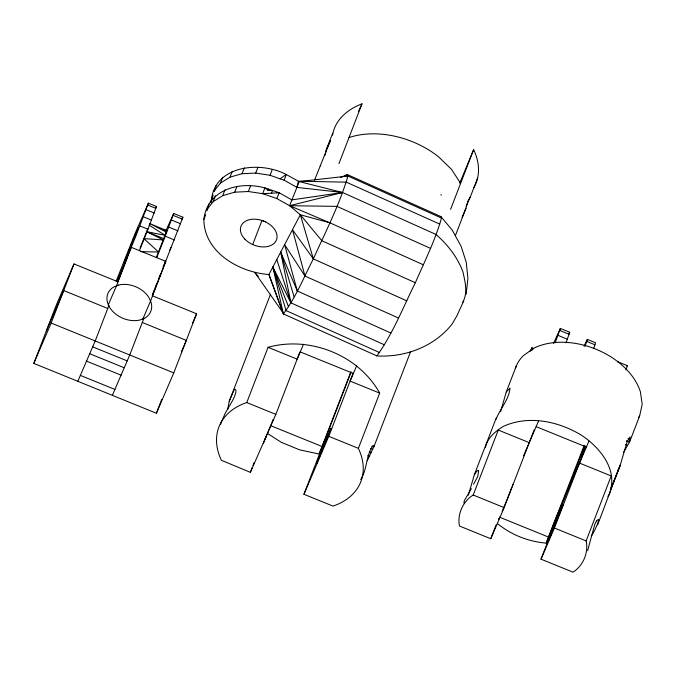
<?xml version="1.0" encoding="UTF-8"?>
<svg xmlns="http://www.w3.org/2000/svg" width="676" height="676" viewBox="0 0 676 676"><rect width="100%" height="100%" fill="white"/><g stroke="black" fill="none" stroke-linecap="round" stroke-linejoin="round"><path stroke-width="1.01" d="M462.57 302.468C468.155 293.376 465.088 281.85 463.001 272.098C457.66 257.311 447.774 244.822 436.088 234.496L342.571 192.508L291.846 199.885L279.222 192.787L272.538 190.471L268.211 190.522L268.22 188.976C242.414 180.103 207.346 188.198 203.848 219.539C204.118 252.393 239.439 272.47 268.93 274.515L283.379 313.918L376.895 355.906C405.363 357.604 434.778 346.399 452.472 323.534L457.027 315.548L463.778 300.845M332.609 135.166C334.865 119.796 348.081 108.971 362.015 103.834L338.972 163.567M466.094 294.449L467.919 278.461L466.237 262.212L461.117 246.326L452.227 230.094L440.887 216.565L347.371 174.577L340.603 177.45M270.552 294.187L229.232 401.282L227.635 409.479M332.685 133.18L326.204 149.971L325.148 155.125M463.88 503.054L464.353 500.603L471.341 488.697M496.04 419.424C499.894 408.929 509.129 399.6 510 388.1L506.265 391.979L500.612 411.684M587.63 550.72L591.424 536.575M623.39 452.59L629.55 442.087L630.057 436.907L626.99 442.087L620.382 464.733L610.876 488.79L609.575 493.852L607.893 496.336M610.377 490.185C617.061 467.978 598.733 446.464 581.208 435.074C558.3 421.232 528.725 414.971 503.519 426.286C495.516 431.178 487.219 437.913 485.444 447.613M626.576 441.039L629.55 442.087L639.657 415.884L642.2 404.256L640.366 391.717A66.552 45.3 21.1 0 0 533.601 348.317L523.123 355.855A66.552 45.3 21.1 0 0 515.34 368.538M455.345 235.721L465.975 208.174L468.13 200.671L470.31 196.953L477.602 178.041M496.404 417.54L474.332 474.746L468.358 495.263M591.187 535.924C591.931 536.803 603.161 513.549 596.578 520.942M597.609 524.863L620.34 464.902L610.876 488.79M440.887 216.565L441.47 218.035C435.167 240.462 424.596 261.418 415.351 282.729L321.844 240.74L300.33 214.765L289.598 205.707L296.925 187.396L298.403 181.219L285.618 174.154C258.756 160.525 212.763 165.781 211.149 202.859M343.754 176.622L347.371 174.577L347.954 176.047C339.453 204.786 325.655 231.657 313.343 258.891C303.71 277.354 295.987 297.229 283.379 313.918L268.93 274.515L300.33 214.765L329.905 222.826L423.413 264.815M117.134 281.182L135.775 236.346L148.365 203.189L156.435 206.467L148.01 229.156A45.681 0.879 -67.9 0 1 139.433 250.534M156.697 257.556A45.681 0.879 -67.9 0 0 165.282 236.169L173.698 213.481L182.9 217.224L161.412 272.251M470.31 196.953L466.068 206.383M512.67 484.929L512.847 484.312M498.736 518.703L498.508 519.506L498.77 519.109M555.207 342.774L560.345 328.443L569.733 332.262L565.998 342.884M585.019 346.332L587.343 339.42L595.573 342.766L593.596 348.698M206.966 210.794L208.994 203.975M214.436 191.215L216.21 185.385M591.508 536.313L594.872 524.187L596.494 521.035M156.257 257.691L166.82 230.482L165.747 232.392M512.619 485.106L512.332 485.9M530.998 350.616L532.113 347.413L530.229 351.334M116.162 281.115L135.394 232.806L148.365 203.189M511.918 487.058L507.608 498.094M146.895 230.82L147.537 229.147M152.556 295.868L196.589 313.765L173.774 372.882L156.393 413.247L33.8 363.409L56.615 304.293L73.997 263.936L118.03 281.833M33.8 363.409L51.19 323.052L73.997 263.936M117.759 281.833L126.877 258.215M108.853 305.603L95.215 340.949L77.824 381.306M152.337 294.964L154.221 290.072M154.973 288.12L156.866 283.227M169.853 250.061L170.876 247.424M152.294 295.877L161.032 273.231M143.844 318.464L129.75 354.985L112.36 395.35M211.005 200.924L213.253 195.094M203.848 219.539L205.724 214.681M206.746 209.805L213.177 201.651L215.424 195.829M213.954 191.207L220.444 183.095L222.7 177.264M213.177 201.651L222.717 195.643L224.964 189.821M220.444 183.095L230.034 177.12L232.282 171.298M222.717 195.643L234.716 192.187L236.963 186.365M230.034 177.12L242.059 173.707L244.306 167.885M156.393 413.247L161.708 399.465M234.716 192.187L248.345 191.511L250.593 185.689M242.059 173.707L255.714 173.081L257.962 167.251M255.714 173.081L270.054 175.278L272.301 169.456M271.482 193.201L272.538 190.471L268.22 188.976M252.689 244.551L262.001 220.427A19.012 12.945 21.1 0 0 265.736 221.796M248.345 191.511L262.685 193.674L276.754 198.516L289.598 205.707L342.571 192.508L296.925 187.396L284.114 180.162L286.362 174.34L280.084 178.844L270.054 175.278M296.925 187.396L299.172 181.565L347.954 176.047L441.47 218.035M314.534 180.213L330.302 140.811L326.204 149.971M299.814 352.264L275.842 414.371L250.374 472.355L221.39 460.288A76.058 51.773 21.1 0 1 246.757 402.55L268.068 347.32C309.625 335.659 358.736 355.061 379.684 393.119L358.373 448.349A76.058 51.773 21.1 0 1 333.006 506.096L303.938 494.283L351.03 372.231M250.374 472.355L252.241 467.513M252.993 465.57L254.117 462.663M263.386 443.566L266.479 435.69M350.869 371.825L322.055 446.506L271.203 425.88M303.938 494.283L328.781 436.324L353.125 373.236M450.588 209.374L473.631 149.641A76.058 51.773 21.1 0 1 473.842 187.759M367.254 460.736L374.098 446.261L410.552 351.816M506.265 391.979L516.38 365.775M534.125 429.97L504.161 507.617L490.759 538.738L459.511 526.038C457.052 514.301 463.018 501.254 473.2 495.026L498.271 430.054L529.232 442.636M490.759 538.738L496.074 524.956M497.561 523.672C511.233 534.868 528.607 541.696 546.208 543.124L556.441 516.608L588.948 441.124M546.208 543.124L584.199 445.357M579.493 463.068L611.197 475.955L586.126 540.927C588.754 552.622 583.109 565.804 573.003 572.166L541.02 559.162L584.892 445.459M541.02 559.162L554.421 528.04L585.889 446.498M144.225 237.665L146.084 232.924M272.115 421.985L273.18 419.314M584.825 446.168L580.684 457.187L585.298 446.735M141.664 244.078L143.853 238.611L163.355 239.938L146.574 231.657L165.121 235.324L149.033 225.083M270.62 425.669L271.744 422.906M506.121 501.778L507.203 499.108M140.143 247.83L141.301 244.991M164.513 263.336L165.637 260.581M465.975 208.174L462.054 217.528M268.795 430.139L270.248 426.59M503.89 507.22L505.749 502.69M163.077 266.792L164.158 264.198M459.748 183.137L473.631 149.641M266.775 435.006L268.431 431.026M158.378 279.526L161.032 273.155M229.232 401.282L229.832 399.829A19.012 0.431 -67.7 0 1 233.972 390.356L234.682 389.241L235.704 389.63L235.983 391.108A18.396 3.895 -57.3 0 1 232.46 400.741L225.108 413.459A19.012 0.431 -67.7 0 1 220.968 422.931L220.765 424.258M502.158 511.386L503.544 508.048M166.102 230.254L173.698 213.481M553.492 343.4L560.345 328.443M303.524 344.228L297.153 359.142L268.068 347.32M325.249 439.054L318.861 453.959L299.713 449.886L281.351 442.349L267.451 433.417M356.632 365.851L350.092 381.095L379.684 393.119M46.34 330.927L63.721 290.562L107.754 308.459M108.143 305.206L116.458 285.897L131.33 247.34L165.865 261.384L150.537 301.107L142.644 319.444M192.449 323.373L196.589 313.765M181.345 351.926L186.314 340.391L142.281 322.494M276.754 198.516L279.222 192.787L262.685 193.674L264.933 187.844L268.211 190.522M533.601 348.317L532.173 350.134M523.545 455.844L538.595 420.894M584.047 346.171L587.343 339.42M265.905 437.059L265.372 438.242A19.012 0.532 -67.4 0 1 264.612 439.865M360.705 479.597C367.499 469.152 365.733 455.269 373.177 445.374L374.098 446.261M376.895 355.906C392.976 333.505 403.099 307.318 415.351 282.729M358.441 111.439L362.015 103.834M473.572 484.261L477.729 476.572L478.583 471.265A19.258 2.205 -62.7 0 0 476.394 471.865L474.332 474.746M155.784 207.447L156.435 206.467M182.258 218.204L182.9 217.224M569.082 333.234L569.733 332.262M638.533 417.54L639.657 415.884M617.957 470.006L619.689 467.648M345.994 176.791L347.954 176.047M298.403 181.219L346.315 182.157L439.831 224.145M140.709 251.658L158.564 252.004L143.853 238.611M556.441 516.608L558.376 516.827M299.172 181.565L342.571 192.508M163.6 229.713L166.626 230.584L149.548 223.46L166.304 232.096M628.122 438.614L630.091 439.256L628.181 438.479M280.084 178.844L284.114 180.162M139.907 225.978L148.01 229.156M300.237 351.926L353.362 373.473M371.783 446.245L373.71 447.022M370.752 448.518L372.67 449.303M369.341 451.754L371.259 452.531M367.651 455.717L369.569 456.494M440.845 194.713L441.572 195.001M559.779 330.471L569.167 334.29M586.776 341.448L594.998 344.794M558.021 335.364L567.409 339.175M627.328 365.657L618.439 362.04A38.025 0.727 -67.9 0 0 618.092 362.395M147.841 205.09L155.903 208.369M173.166 215.391L182.376 219.125M146.168 209.746L154.238 213.024M171.501 220.038L180.703 223.781M143.481 216.835L151.542 220.114M168.814 227.128L178.016 230.871M146.574 231.657L163.837 238.679M626.635 440.904L629.55 442.087M625.579 444.538L627.489 445.307M536.127 426.632L586.388 447.064M51.19 323.052L173.774 372.882M246.757 402.55L275.842 414.371M328.781 436.324L358.373 448.349M473.2 495.026L504.161 507.617M554.421 528.04L586.126 540.927M92.671 346.856L127.206 360.891M499.471 517.14L548.768 537.175M89.705 353.742L124.24 367.778M86.52 361.128L121.055 375.163M80.376 375.4L114.912 389.435M165.282 236.169L174.442 240.014M329.905 222.826L289.598 205.707L336.969 206.374L430.485 248.362M398.494 318.033L304.977 276.045L292.48 229.705L313.343 258.891L406.851 300.879M384.416 344.819L290.9 302.831L280.709 252.106L297.322 291.026L390.838 333.014M379.659 352.618L286.142 310.63L272.859 267.045L290.9 302.831L276.78 259.576M320.221 165.476L320.711 165.857M258.232 276.383L254.784 272.445L282.796 312.447M460.618 183.382L451.475 169.296L438.293 156.578A76.058 51.773 21.1 0 0 349.002 137.574M304.977 276.045L284.63 244.644L297.322 291.026M288.525 306.727L272.859 267.045L283.379 313.918M280.709 252.106L294.111 296.925M300.33 214.765L313.343 258.891M626.982 366.003A38.025 0.727 -67.9 0 1 625.875 370.017M124.054 262.727L138.259 227.93L124.054 262.727M563.108 504.744L548.768 539.938L563.108 504.744M317.179 462.012L316.782 463.212L331.037 428.288L317.179 462.012M118.427 285.095L113.737 286.996A23.238 17.018 23.3 0 0 107.602 302.882L109.757 307.563A23.238 17.018 23.3 0 0 140.202 319.934L144.892 318.041A23.238 17.018 23.3 0 0 151.018 302.155L148.864 297.474A23.238 17.018 23.3 0 0 118.427 285.095M244.839 239.127A19.012 12.945 21.1 0 0 276.053 240.833A19.012 12.945 21.1 0 0 255.308 219.21A19.012 12.945 21.1 0 0 244.839 239.127"/></g></svg>
